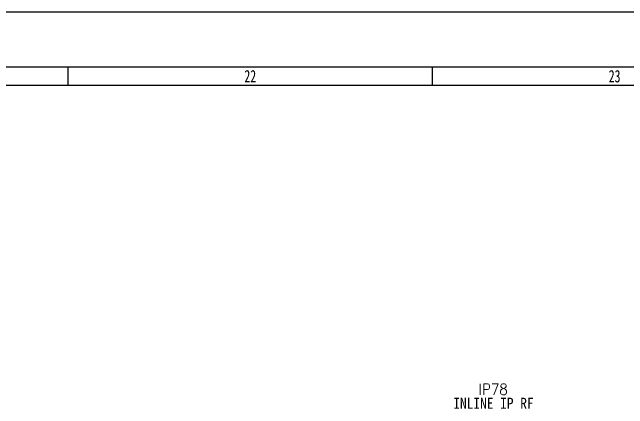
# Model space of a CAD drawing. Header units: inches. Extents: x 47316 to 59086, y 3141 to 11743.
# Drawn here: x 52352.6 to 52521.5, y 8964.8 to 9073.5 of the extents above; entities that cross this region are included whole.
import ezdxf

# ---------------------------------------------------------------- set-up
doc = ezdxf.new("R2010")
doc.units = ezdxf.units.IN
doc.header["$MEASUREMENT"] = 0
doc.styles.add('MtX_FangSong_GB2312', font='')
doc.styles.get("Standard").update_dxf_attribs({"font": ''})
doc.styles.get('MtX_FangSong_GB2312').set_extended_font_data('FangSong_GB2312')
doc.styles.get('Standard').set_extended_font_data('SimSun')

msp = doc.modelspace()

# ---------------------------------------------------------------- linework, layer by layer
at = {"color": 0, "lineweight": -2}
for p, q in [((56191.93, 9073.45), (50247.93, 9073.45)), ((56067.93, 9058.45), (50267.93, 9058.45)), ((52367.93, 9053.45), (52367.93, 9058.45)), ((52467.93, 9053.45), (52467.93, 9058.45)), ((50267.93, 9053.45), (56171.93, 9053.45))]:
    msp.add_line(p, q, dxfattribs=at)

# ---------------------------------------------------------------- texts
at = {"color": 0, "lineweight": -2, "style": 'MtX_FangSong_GB2312', "width": 0.7}
for s, p in [('22', (52416.3, 9054.25)), ('23', (52516.27, 9054.25))]:
    msp.add_text(s, height=3.4, dxfattribs=at).set_placement(p)
at = {"color": 6, "linetype": 'Continuous', "lineweight": 20, "char_height": 3, "attachment_point": 1}
for s, insert, width in [('\\Fromans.shx;\\W0.9000000000;\\T1.0000000000;\\o\\lIP78', (52480.58, 8971.65), 8.8714), ('\\f黑体|b0|i0|c1|p0;\\W0.9000000000;\\T1.0000000000;\\o\\lINLINE IP RF', (52473.63, 8967.83), 23.2989)]:
    msp.add_mtext(s, dxfattribs=dict(at, insert=insert, width=width))

doc.saveas('drawing.dxf')
